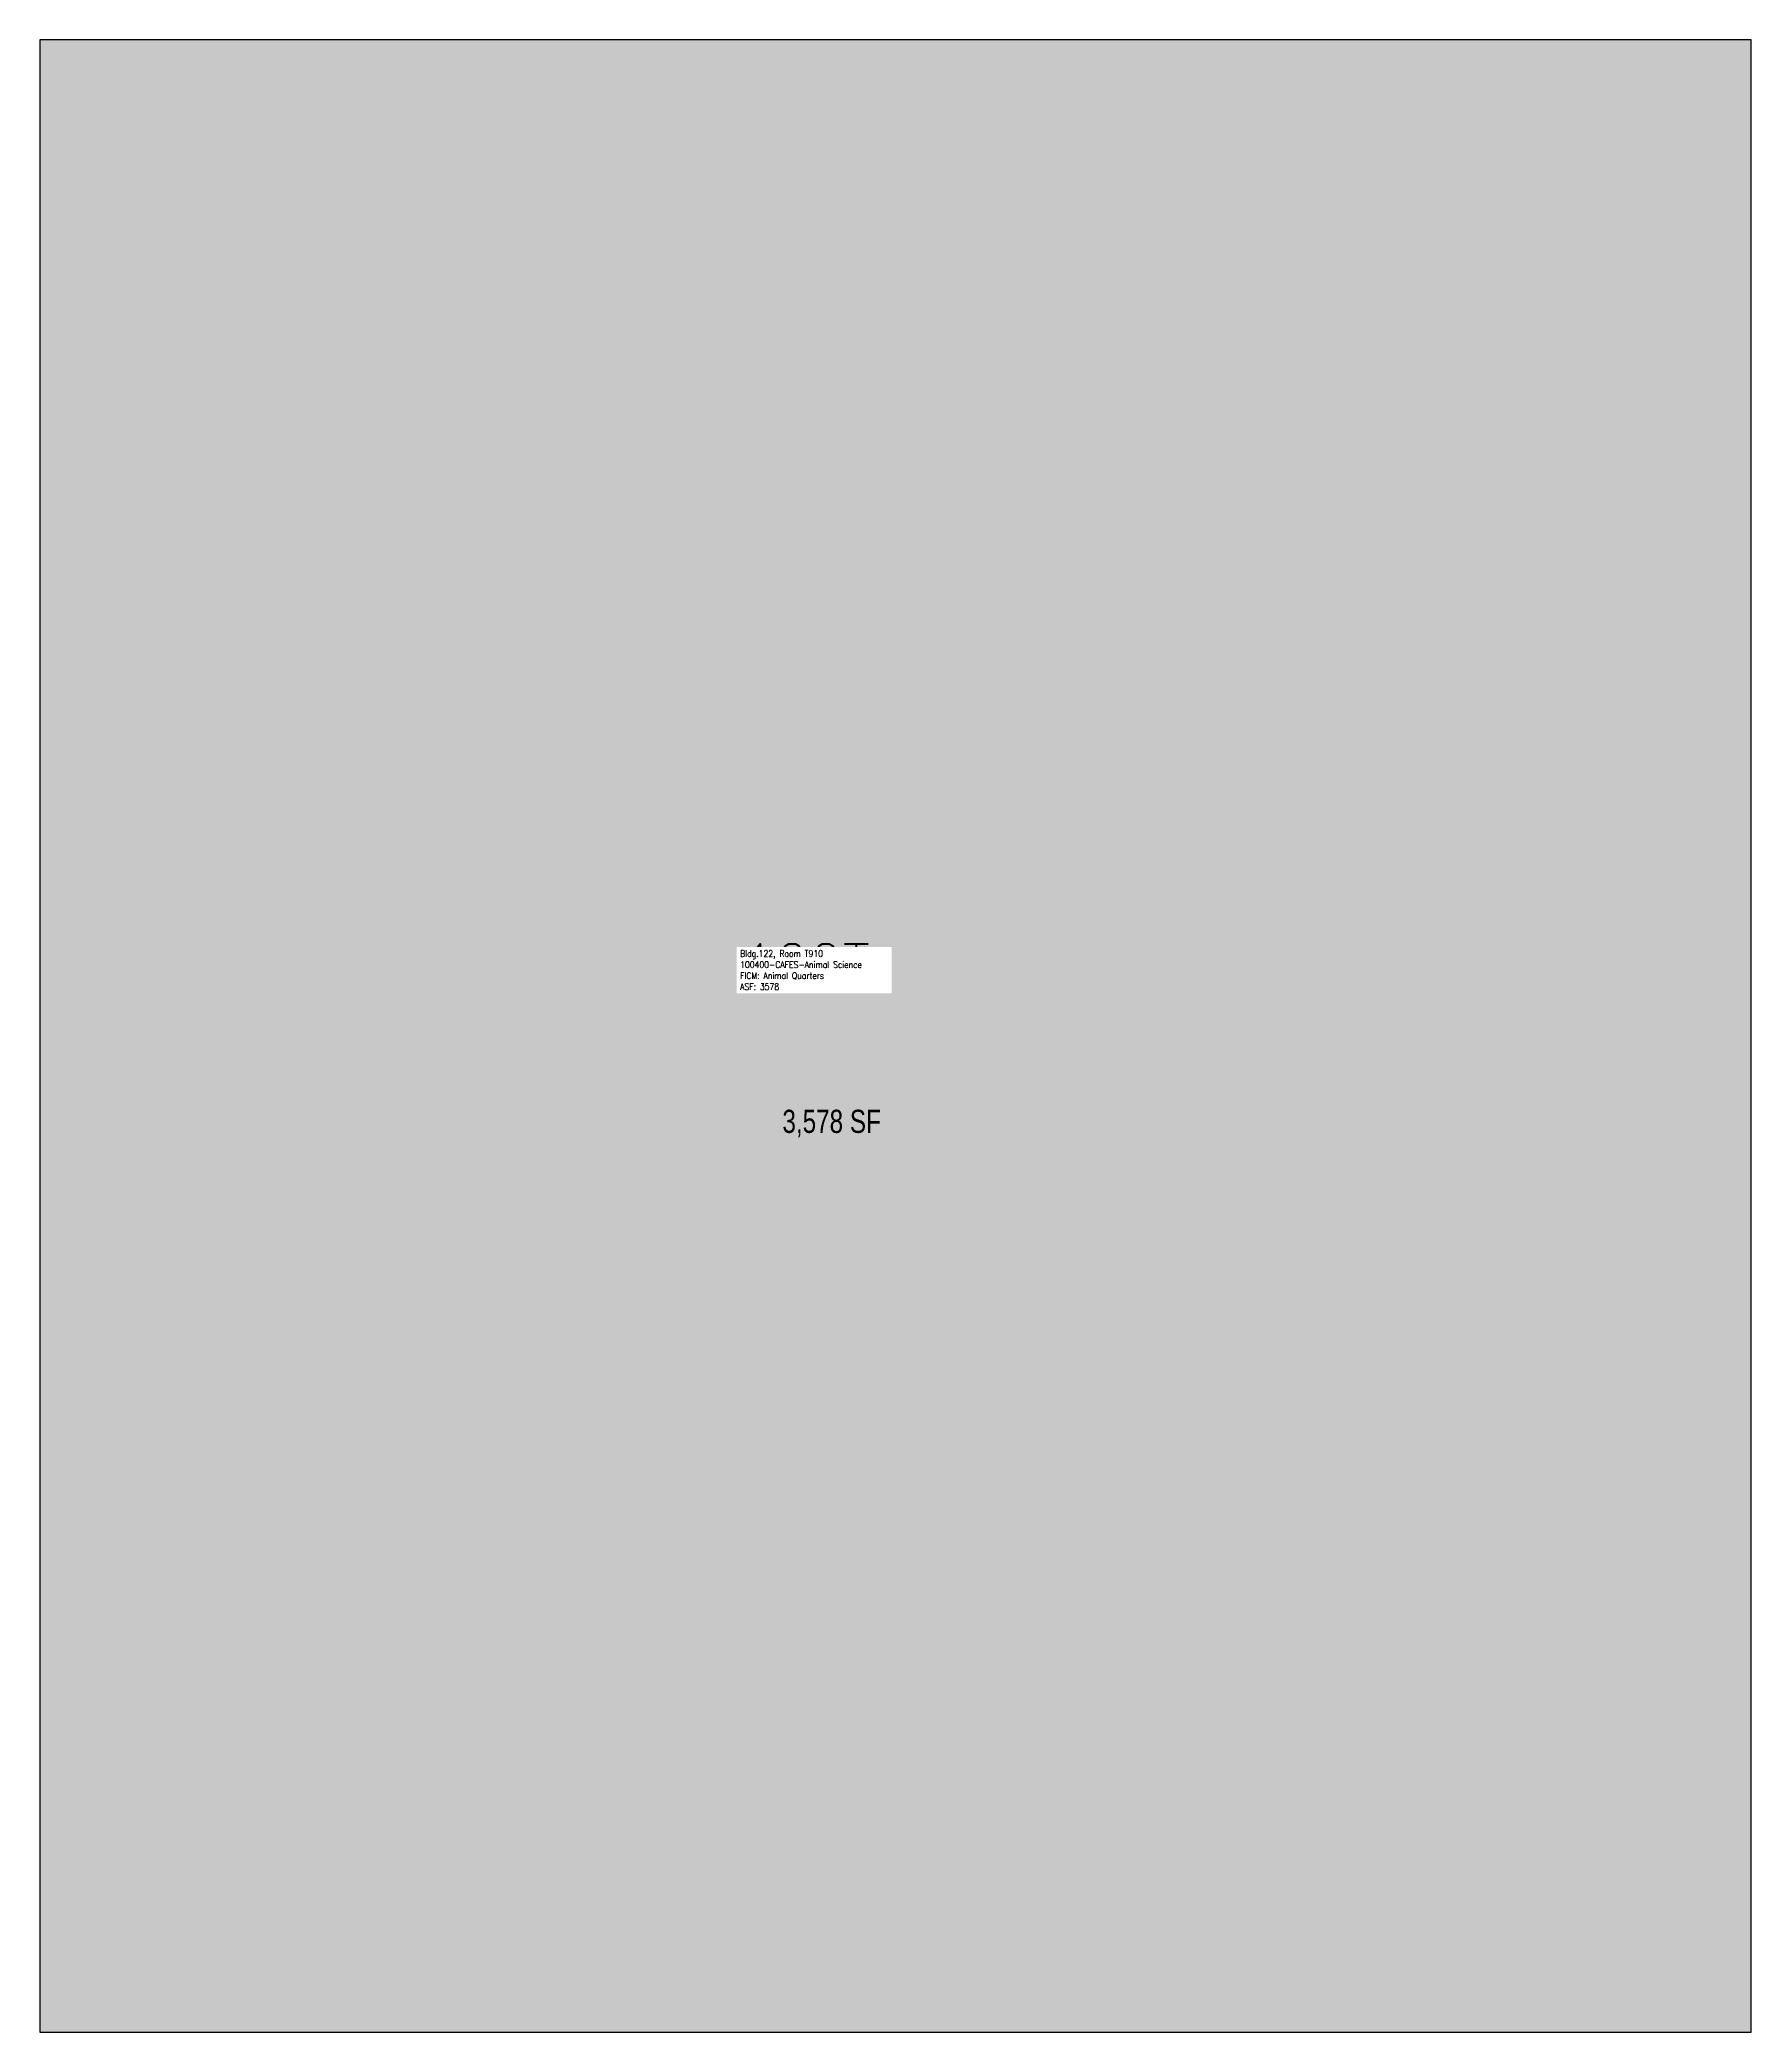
# Model space of a CAD drawing. Header units: inches. Extents: x 0 to 665, y 0 to 775.
import ezdxf
from ezdxf.enums import TextEntityAlignment as Align

# ---------------------------------------------------------------- set-up
doc = ezdxf.new("R2010")
doc.units = ezdxf.units.IN
doc.header["$MEASUREMENT"] = 0
for name, color, linetype in [('A-IDEN-RNUM', 7, 'Continuous'), ('A-IDEN-SNUM', 4, 'Continuous'), ('A-IDEN-VNUM', 4, 'Continuous'), ('A-WALL', 5, 'Continuous'), ('AREA-TEXT', 3, 'Continuous'), ('Rooms-Category-Color', 7, 'Continuous'), ('Rooms-College-Color', 7, 'Continuous'), ('Rooms-Department-Color', 7, 'Continuous'), ('Rooms-Division-Color', 7, 'Continuous'), ('Rooms-Information', 7, 'Continuous')]:
    doc.layers.add(name, color=color, linetype=linetype)
doc.styles.add('AREA', font='arial.ttf', dxfattribs={"width": 0.75, "height": 60})
doc.styles.add('ROOMSNUMBER', font='TXT.SHX', dxfattribs={"height": 1})
doc.styles.add('ROOMVNUMBER', font='simplex.shx', dxfattribs={"width": 0.85})

msp = doc.modelspace()

# ---------------------------------------------------------------- hatches: boundary and pattern name
at = {"layer": 'Rooms-Category-Color', "true_color": 0xfbafa2}
msp.add_hatch(color=21, dxfattribs=at).paths.add_polyline_path([(0, 0), (665.18, 0.01), (665.13, 774.68), (0, 774.62)])
at = {"layer": 'Rooms-College-Color', "true_color": 0xe3c5e1}
msp.add_hatch(color=254, dxfattribs=at).paths.add_polyline_path([(0, 0), (665.18, 0.01), (665.13, 774.68), (0, 774.62)])
at = {"layer": 'Rooms-Department-Color', "true_color": 0xe3c5e1}
msp.add_hatch(color=254, dxfattribs=at).paths.add_polyline_path([(0, 0), (665.18, 0.01), (665.13, 774.68), (0, 774.62)])
at = {"layer": 'Rooms-Division-Color', "true_color": 0xe3c5e1}
msp.add_hatch(color=254, dxfattribs=at).paths.add_polyline_path([(0, 0), (665.18, 0.01), (665.13, 774.68), (0, 774.62)])

# ---------------------------------------------------------------- linework, layer by layer
at = {"layer": 'A-WALL'}
msp.add_lwpolyline([(0, 0), (665.13, 0), (665.13, 774.69), (0, 774.69)], close=True, dxfattribs=at)

# ---------------------------------------------------------------- texts
at = {"layer": 'A-IDEN-RNUM', "style": 'ROOMSNUMBER'}
msp.add_text('0910-00', height=1.2, dxfattribs=at).set_placement((297.69, 414.23), align=Align.MIDDLE)
at = {"layer": 'A-IDEN-SNUM', "style": 'ROOMSNUMBER'}
msp.add_text('1220T91000', height=1.2, dxfattribs=at).set_placement((297.69, 414.23), align=Align.MIDDLE)
at = {"layer": 'A-IDEN-VNUM', "style": 'ROOMVNUMBER', "width": 0.85}
msp.add_text('122T', height=18, dxfattribs=at).set_placement((297.69, 414.23), align=Align.MIDDLE)
at = {"layer": 'AREA-TEXT', "style": 'AREA', "width": 0.75}
msp.add_text('3,578 SF', height=9, dxfattribs=at).set_placement((307.77, 354.16), align=Align.MIDDLE_CENTER)

# ---------------------------------------------------------------- next in the draw order: texts
at = {"layer": 'Rooms-Information', "insert": (272.19, 405.23), "char_height": 2.5714, "width": 57.6, "attachment_point": 7, "style": 'ROOMVNUMBER', "bg_fill": 3, "box_fill_scale": 1.5, "bg_fill_color": 256, "bg_fill_true_color": 13158600, "bg_fill_transparency": 0}
msp.add_mtext('Bldg.122, Room T910^M^J100400-CAFES-Animal Science^M^JFICM: Animal Quarters^M^JASF: 3578', dxfattribs=at)

doc.saveas('drawing.dxf')
